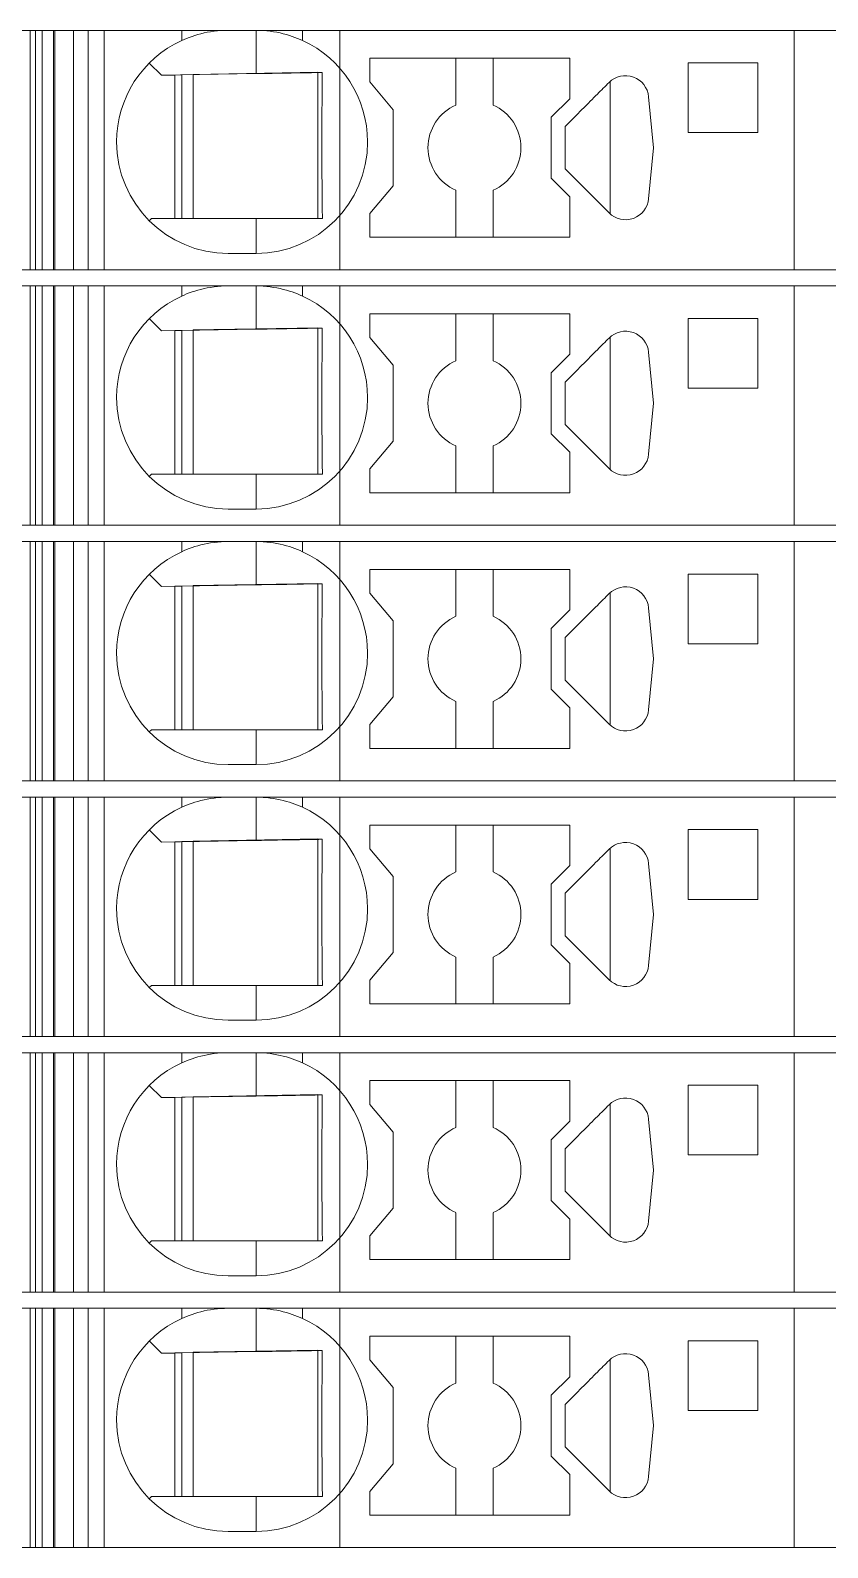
# Model space of a CAD drawing. Header units: millimetres. Extents: x 0 to 1680, y 0 to 1188.
# Drawn here: x 859.89 to 877.05, y 302.65 to 335.3 of the extents above; entities that cross this region are included whole.
import ezdxf
from ezdxf.enums import TextEntityAlignment as Align

# ---------------------------------------------------------------- set-up
doc = ezdxf.new("R2010")
doc.units = ezdxf.units.MM
for name, color, linetype, lineweight in [('EPLAN309', 5, 'Continuous', 5), ('EPLAN493', 5, 'Continuous', 5), ('MAIN-1', 7, 'Continuous', 5), ('MAIN-2', 7, 'Continuous', 5)]:
    doc.layers.add(name, color=color, linetype=linetype, lineweight=lineweight)
doc.styles.add('Tahoma', font='')
doc.styles.get('Tahoma').set_extended_font_data('Tahoma')

# ---------------------------------------------------------------- blocks, each defined once
blk = doc.blocks.new('EPLSYM_LibrarySPECIAL_Symbol12_Variant0_Placement8_6')
at = {"layer": 'EPLAN309', "lineweight": 13, "ltscale": 16}
blk.add_lwpolyline([(0, -5.15), (68.15, -5.15), (68.15, 0), (0, 0)], close=True, dxfattribs=at)
at = {"layer": 'EPLAN493', "color": 5, "style": 'Tahoma'}
blk.add_attdef('17_20450', text='', height=2.3478, dxfattribs=at).set_placement((0, -21.83478), align=Align.MIDDLE_RIGHT)
blk = doc.blocks.new('EPLSYM_LibrarySPECIAL_Symbol12_Variant0_Placement8_7')
at = {"layer": 'EPLAN309', "lineweight": 13, "ltscale": 16}
blk.add_lwpolyline([(0, -5.15), (68.15, -5.15), (68.15, 0), (0, 0)], close=True, dxfattribs=at)
at = {"layer": 'EPLAN493', "color": 5, "style": 'Tahoma'}
blk.add_attdef('17_20450', text='', height=2.3478, dxfattribs=at).set_placement((0, -21.83478), align=Align.MIDDLE_RIGHT)
blk = doc.blocks.new('EPLSYM_LibrarySPECIAL_Symbol12_Variant0_Placement8_8')
at = {"layer": 'EPLAN309', "lineweight": 13, "ltscale": 16}
blk.add_lwpolyline([(0, -5.15), (68.15, -5.15), (68.15, 0), (0, 0)], close=True, dxfattribs=at)
at = {"layer": 'EPLAN493', "color": 5, "style": 'Tahoma'}
blk.add_attdef('17_20450', text='', height=2.3478, dxfattribs=at).set_placement((0, -21.83478), align=Align.MIDDLE_RIGHT)
blk = doc.blocks.new('EPLSYM_LibrarySPECIAL_Symbol12_Variant0_Placement8_9')
at = {"layer": 'EPLAN309', "lineweight": 13, "ltscale": 16}
blk.add_lwpolyline([(0, -5.15), (68.15, -5.15), (68.15, 0), (0, 0)], close=True, dxfattribs=at)
at = {"layer": 'EPLAN493', "color": 5, "style": 'Tahoma'}
blk.add_attdef('17_20450', text='', height=2.3478, dxfattribs=at).set_placement((0, -21.83478), align=Align.MIDDLE_RIGHT)
blk = doc.blocks.new('EPLSYM_LibrarySPECIAL_Symbol12_Variant0_Placement8_10')
at = {"layer": 'EPLAN309', "lineweight": 13, "ltscale": 16}
blk.add_lwpolyline([(0, -5.15), (68.15, -5.15), (68.15, 0), (0, 0)], close=True, dxfattribs=at)
at = {"layer": 'EPLAN493', "color": 5, "style": 'Tahoma'}
blk.add_attdef('17_20450', text='', height=2.3478, dxfattribs=at).set_placement((0, -21.83478), align=Align.MIDDLE_RIGHT)
blk = doc.blocks.new('EPLSYM_LibrarySPECIAL_Symbol12_Variant0_Placement8_11')
at = {"layer": 'EPLAN309', "lineweight": 13, "ltscale": 16}
blk.add_lwpolyline([(0, -5.15), (68.15, -5.15), (68.15, 0), (0, 0)], close=True, dxfattribs=at)
at = {"layer": 'EPLAN493', "color": 5, "style": 'Tahoma'}
blk.add_attdef('17_20450', text='', height=2.3478, dxfattribs=at).set_placement((0, -21.83478), align=Align.MIDDLE_RIGHT)

msp = doc.modelspace()

# ---------------------------------------------------------------- linework, layer by layer
at = {"layer": 'MAIN-1'}
for p, q in [((860.001, 335.3), (859.893, 335.3)), ((859.893, 330.15), (859.893, 335.3)), ((860.001, 335.3), (863.15, 335.3)), ((860.001, 330.15), (860.001, 335.3)), ((863.15, 335.3), (864.15, 335.3)), ((863.15, 335.3), (863.15, 335.082)), ((863.15, 335.082), (863.202, 335.105)), ((863.202, 335.105), (863.256, 335.127)), ((863.256, 335.127), (863.313, 335.149)), ((863.313, 335.149), (863.372, 335.17)), ((863.372, 335.17), (863.433, 335.19)), ((863.433, 335.19), (863.497, 335.209)), ((863.497, 335.209), (863.563, 335.227)), ((863.563, 335.227), (863.631, 335.243)), ((863.631, 335.243), (863.701, 335.258)), ((863.701, 335.258), (863.772, 335.27)), ((863.772, 335.27), (863.846, 335.281)), ((863.846, 335.281), (863.921, 335.289)), ((863.921, 335.289), (863.997, 335.295)), ((863.997, 335.295), (864.073, 335.299)), ((864.073, 335.299), (864.15, 335.3)), ((864.75, 335.3), (864.15, 335.3)), ((864.827, 335.299), (864.75, 335.3)), ((865.75, 335.3), (864.75, 335.3)), ((864.75, 334.368), (864.75, 335.3)), ((864.903, 335.295), (864.827, 335.299)), ((864.979, 335.289), (864.903, 335.295)), ((865.054, 335.281), (864.979, 335.289)), ((865.128, 335.27), (865.054, 335.281)), ((865.199, 335.258), (865.128, 335.27)), ((865.269, 335.243), (865.199, 335.258)), ((865.337, 335.227), (865.269, 335.243)), ((865.403, 335.209), (865.337, 335.227)), ((865.467, 335.19), (865.403, 335.209)), ((865.528, 335.17), (865.467, 335.19)), ((865.587, 335.149), (865.528, 335.17)), ((865.644, 335.127), (865.587, 335.149)), ((865.698, 335.105), (865.644, 335.127)), ((865.75, 335.082), (865.698, 335.105)), ((865.75, 335.3), (876.332, 335.3)), ((865.75, 335.3), (865.75, 335.082)), ((877.05, 335.3), (876.332, 335.3)), ((876.332, 330.15), (876.332, 335.3)), ((867.2, 334.7), (867.2, 334.189)), ((871.5, 334.7), (867.2, 334.7)), ((869.05, 334.7), (869.05, 333.692)), ((869.85, 333.692), (869.85, 334.7)), ((871.5, 333.829), (871.5, 334.7)), ((862.453, 334.597), (862.717, 334.333)), ((862.717, 334.333), (864.75, 334.368)), ((863, 331.25), (863, 334.338)), ((863.15, 334.34), (863.15, 331.25)), ((863.4, 331.25), (863.4, 334.345)), ((864.87, 334.37), (864.75, 334.368)), ((864.987, 334.372), (864.87, 334.37)), ((865.1, 334.374), (864.987, 334.372)), ((865.209, 334.376), (865.1, 334.374)), ((865.313, 334.378), (865.209, 334.376)), ((865.412, 334.379), (865.313, 334.378)), ((865.507, 334.381), (865.412, 334.379)), ((865.599, 334.383), (865.507, 334.381)), ((865.688, 334.384), (865.599, 334.383)), ((865.774, 334.386), (865.688, 334.384)), ((865.858, 334.387), (865.774, 334.386)), ((865.94, 334.388), (865.858, 334.387)), ((866.02, 334.39), (865.94, 334.388)), ((866.099, 334.391), (866.02, 334.39)), ((866.079, 331.25), (866.079, 334.391)), ((866.176, 334.392), (866.099, 334.391)), ((866.176, 334.322), (866.176, 334.392)), ((874.05, 334.6), (874.05, 333.1)), ((875.55, 334.6), (874.05, 334.6)), ((875.55, 333.1), (875.55, 334.6)), ((866.172, 333.949), (866.173, 334.027)), ((866.173, 334.103), (866.174, 334.177)), ((866.173, 334.027), (866.173, 334.103)), ((866.174, 334.177), (866.175, 334.25)), ((866.175, 334.25), (866.176, 334.322)), ((867.7, 333.593), (867.2, 334.189)), ((872.19, 334.022), (872.158, 333.991)), ((872.221, 334.053), (872.19, 334.022)), ((872.252, 334.085), (872.221, 334.053)), ((872.284, 334.116), (872.252, 334.085)), ((872.315, 334.147), (872.284, 334.116)), ((872.346, 334.179), (872.315, 334.147)), ((872.367, 334.198), (872.367, 331.352)), ((866.169, 333.617), (866.17, 333.704)), ((866.17, 333.788), (866.171, 333.87)), ((866.17, 333.704), (866.17, 333.788)), ((866.171, 333.87), (866.172, 333.949)), ((871.1, 333.429), (871.5, 333.829)), ((871.902, 333.734), (871.823, 333.656)), ((871.943, 333.775), (871.902, 333.734)), ((871.983, 333.815), (871.943, 333.775)), ((872.021, 333.853), (871.983, 333.815)), ((872.058, 333.89), (872.021, 333.853)), ((872.094, 333.926), (872.058, 333.89)), ((872.127, 333.959), (872.094, 333.926)), ((872.158, 333.991), (872.127, 333.959)), ((873.302, 332.775), (873.198, 333.872)), ((866.168, 333.432), (866.169, 333.526)), ((866.168, 333.334), (866.168, 333.432)), ((866.169, 333.526), (866.169, 333.617)), ((867.7, 331.957), (867.7, 333.593)), ((871.1, 333.429), (871.1, 332.121)), ((871.572, 333.404), (871.486, 333.318)), ((871.658, 333.49), (871.572, 333.404)), ((871.742, 333.574), (871.658, 333.49)), ((871.823, 333.656), (871.742, 333.574)), ((866.167, 333.231), (866.168, 333.334)), ((866.167, 333.124), (866.167, 333.231)), ((866.167, 333.013), (866.167, 333.124)), ((871.486, 333.318), (871.4, 333.232)), ((871.4, 333.102), (871.4, 333.232)), ((871.4, 332.971), (871.4, 333.102)), ((874.05, 333.1), (875.55, 333.1)), ((866.167, 332.9), (866.167, 333.013)), ((866.167, 332.779), (866.167, 332.9)), ((866.167, 332.661), (866.167, 332.779)), ((871.4, 332.84), (871.4, 332.971)), ((871.4, 332.71), (871.4, 332.84)), ((871.4, 332.579), (871.4, 332.71)), ((873.198, 331.678), (873.302, 332.775)), ((866.167, 332.547), (866.167, 332.661)), ((866.168, 332.438), (866.167, 332.547)), ((866.168, 332.334), (866.168, 332.438)), ((871.4, 332.448), (871.4, 332.579)), ((871.4, 332.318), (871.4, 332.448)), ((866.169, 332.234), (866.168, 332.334)), ((866.169, 332.139), (866.169, 332.234)), ((866.17, 332.048), (866.169, 332.139)), ((871.5, 331.721), (871.1, 332.121)), ((871.4, 332.318), (872.346, 331.371)), ((866.171, 331.959), (866.17, 332.048)), ((866.172, 331.873), (866.171, 331.959)), ((866.172, 331.79), (866.172, 331.873)), ((866.173, 331.708), (866.172, 331.79)), ((867.2, 331.361), (867.7, 331.957)), ((869.05, 330.85), (869.05, 331.858)), ((869.85, 330.85), (869.85, 331.858)), ((866.174, 331.629), (866.173, 331.708)), ((866.175, 331.55), (866.174, 331.629)), ((866.176, 331.474), (866.175, 331.55)), ((866.176, 331.398), (866.176, 331.474)), ((866.177, 331.324), (866.176, 331.398)), ((871.5, 330.85), (871.5, 331.721)), ((862.5, 331.25), (862.453, 331.203)), ((862.5, 331.25), (864.75, 331.25)), ((864.75, 331.25), (864.842, 331.25)), ((864.75, 331.25), (864.75, 330.5)), ((864.842, 331.25), (864.933, 331.25)), ((864.933, 331.25), (865.023, 331.25)), ((865.023, 331.25), (865.11, 331.25)), ((865.11, 331.25), (865.195, 331.25)), ((865.195, 331.25), (865.278, 331.25)), ((865.278, 331.25), (865.358, 331.25)), ((865.358, 331.25), (865.436, 331.25)), ((865.436, 331.25), (865.511, 331.25)), ((865.511, 331.25), (865.585, 331.25)), ((865.585, 331.25), (865.657, 331.25)), ((865.657, 331.25), (865.726, 331.25)), ((865.726, 331.25), (865.795, 331.25)), ((865.795, 331.25), (865.861, 331.25)), ((865.861, 331.25), (865.927, 331.25)), ((865.927, 331.25), (865.991, 331.25)), ((865.991, 331.25), (866.055, 331.25)), ((866.055, 331.25), (866.117, 331.25)), ((866.117, 331.25), (866.178, 331.25)), ((866.178, 331.25), (866.177, 331.324)), ((867.2, 331.361), (867.2, 330.85)), ((871.5, 330.85), (867.2, 330.85)), ((864.75, 330.5), (864.15, 330.5)), ((860.001, 330.15), (859.893, 330.15)), ((860.001, 330.15), (876.332, 330.15)), ((877.05, 330.15), (876.332, 330.15)), ((860.001, 329.8), (859.893, 329.8)), ((859.893, 324.65), (859.893, 329.8)), ((860.001, 329.8), (863.15, 329.8)), ((860.001, 324.65), (860.001, 329.8)), ((863.15, 329.8), (864.15, 329.8)), ((863.15, 329.8), (863.15, 329.582)), ((863.701, 329.758), (863.772, 329.77)), ((863.772, 329.77), (863.846, 329.781)), ((863.846, 329.781), (863.921, 329.789)), ((863.921, 329.789), (863.997, 329.795)), ((863.997, 329.795), (864.073, 329.799)), ((864.073, 329.799), (864.15, 329.8)), ((864.75, 329.8), (864.15, 329.8)), ((864.827, 329.799), (864.75, 329.8)), ((865.75, 329.8), (864.75, 329.8)), ((864.75, 328.868), (864.75, 329.8)), ((864.903, 329.795), (864.827, 329.799)), ((864.979, 329.789), (864.903, 329.795)), ((865.054, 329.781), (864.979, 329.789)), ((865.128, 329.77), (865.054, 329.781)), ((865.199, 329.758), (865.128, 329.77)), ((865.75, 329.8), (876.332, 329.8)), ((865.75, 329.8), (865.75, 329.582)), ((877.05, 329.8), (876.332, 329.8)), ((876.332, 324.65), (876.332, 329.8)), ((863.15, 329.582), (863.202, 329.605)), ((863.202, 329.605), (863.256, 329.627)), ((863.256, 329.627), (863.313, 329.649)), ((863.313, 329.649), (863.372, 329.67)), ((863.372, 329.67), (863.433, 329.69)), ((863.433, 329.69), (863.497, 329.709)), ((863.497, 329.709), (863.563, 329.727)), ((863.563, 329.727), (863.631, 329.743)), ((863.631, 329.743), (863.701, 329.758)), ((865.269, 329.743), (865.199, 329.758)), ((865.337, 329.727), (865.269, 329.743)), ((865.403, 329.709), (865.337, 329.727)), ((865.467, 329.69), (865.403, 329.709)), ((865.528, 329.67), (865.467, 329.69)), ((865.587, 329.649), (865.528, 329.67)), ((865.644, 329.627), (865.587, 329.649)), ((865.698, 329.605), (865.644, 329.627)), ((865.75, 329.582), (865.698, 329.605)), ((867.2, 329.2), (867.2, 328.689)), ((871.5, 329.2), (867.2, 329.2)), ((869.05, 329.2), (869.05, 328.192)), ((869.85, 328.192), (869.85, 329.2)), ((871.5, 328.329), (871.5, 329.2)), ((862.453, 329.097), (862.717, 328.833)), ((862.717, 328.833), (864.75, 328.868)), ((863, 325.75), (863, 328.838)), ((863.15, 328.84), (863.15, 325.75)), ((863.4, 325.75), (863.4, 328.845)), ((864.87, 328.87), (864.75, 328.868)), ((864.987, 328.872), (864.87, 328.87)), ((865.1, 328.874), (864.987, 328.872)), ((865.209, 328.876), (865.1, 328.874)), ((865.313, 328.878), (865.209, 328.876)), ((865.412, 328.879), (865.313, 328.878)), ((865.507, 328.881), (865.412, 328.879)), ((865.599, 328.883), (865.507, 328.881)), ((865.688, 328.884), (865.599, 328.883)), ((865.774, 328.886), (865.688, 328.884)), ((865.858, 328.887), (865.774, 328.886)), ((865.94, 328.888), (865.858, 328.887)), ((866.02, 328.89), (865.94, 328.888)), ((866.099, 328.891), (866.02, 328.89)), ((866.079, 325.75), (866.079, 328.891)), ((866.176, 328.892), (866.099, 328.891)), ((866.175, 328.75), (866.176, 328.822)), ((866.176, 328.822), (866.176, 328.892)), ((874.05, 329.1), (874.05, 327.6)), ((875.55, 329.1), (874.05, 329.1)), ((875.55, 327.6), (875.55, 329.1)), ((866.172, 328.449), (866.173, 328.527)), ((866.173, 328.603), (866.174, 328.677)), ((866.173, 328.527), (866.173, 328.603)), ((866.174, 328.677), (866.175, 328.75)), ((867.7, 328.093), (867.2, 328.689)), ((872.127, 328.459), (872.094, 328.426)), ((872.158, 328.491), (872.127, 328.459)), ((872.19, 328.522), (872.158, 328.491)), ((872.221, 328.553), (872.19, 328.522)), ((872.252, 328.585), (872.221, 328.553)), ((872.284, 328.616), (872.252, 328.585)), ((872.315, 328.647), (872.284, 328.616)), ((872.346, 328.679), (872.315, 328.647)), ((872.367, 328.698), (872.367, 325.852)), ((866.169, 328.117), (866.17, 328.204)), ((866.17, 328.288), (866.171, 328.37)), ((866.17, 328.204), (866.17, 328.288)), ((866.171, 328.37), (866.172, 328.449)), ((871.1, 327.929), (871.5, 328.329)), ((871.823, 328.156), (871.742, 328.074)), ((871.902, 328.234), (871.823, 328.156)), ((871.943, 328.275), (871.902, 328.234)), ((871.983, 328.315), (871.943, 328.275)), ((872.021, 328.353), (871.983, 328.315)), ((872.058, 328.39), (872.021, 328.353)), ((872.094, 328.426), (872.058, 328.39)), ((873.302, 327.275), (873.198, 328.372)), ((866.167, 327.731), (866.168, 327.834)), ((866.168, 327.932), (866.169, 328.026)), ((866.168, 327.834), (866.168, 327.932)), ((866.169, 328.026), (866.169, 328.117)), ((867.7, 326.457), (867.7, 328.093)), ((871.1, 327.929), (871.1, 326.621)), ((871.486, 327.818), (871.4, 327.732)), ((871.572, 327.904), (871.486, 327.818)), ((871.658, 327.99), (871.572, 327.904)), ((871.742, 328.074), (871.658, 327.99)), ((866.167, 327.624), (866.167, 327.731)), ((866.167, 327.513), (866.167, 327.624)), ((866.167, 327.4), (866.167, 327.513)), ((871.4, 327.602), (871.4, 327.732)), ((871.4, 327.471), (871.4, 327.602)), ((874.05, 327.6), (875.55, 327.6)), ((866.167, 327.279), (866.167, 327.4)), ((866.167, 327.161), (866.167, 327.279)), ((866.167, 327.047), (866.167, 327.161)), ((871.4, 327.34), (871.4, 327.471)), ((871.4, 327.21), (871.4, 327.34)), ((871.4, 327.079), (871.4, 327.21)), ((873.198, 326.178), (873.302, 327.275)), ((866.168, 326.938), (866.167, 327.047)), ((866.168, 326.834), (866.168, 326.938)), ((866.169, 326.734), (866.168, 326.834)), ((871.4, 326.948), (871.4, 327.079)), ((871.4, 326.818), (871.4, 326.948)), ((866.169, 326.639), (866.169, 326.734)), ((866.17, 326.548), (866.169, 326.639)), ((866.171, 326.459), (866.17, 326.548)), ((871.5, 326.221), (871.1, 326.621)), ((871.4, 326.818), (872.346, 325.871)), ((866.172, 326.373), (866.171, 326.459)), ((866.172, 326.29), (866.172, 326.373)), ((866.173, 326.208), (866.172, 326.29)), ((866.174, 326.129), (866.173, 326.208)), ((867.2, 325.861), (867.7, 326.457)), ((869.05, 325.35), (869.05, 326.358)), ((869.85, 325.35), (869.85, 326.358)), ((871.5, 325.35), (871.5, 326.221)), ((866.175, 326.05), (866.174, 326.129)), ((866.176, 325.974), (866.175, 326.05)), ((866.176, 325.898), (866.176, 325.974)), ((866.177, 325.824), (866.176, 325.898)), ((867.2, 325.861), (867.2, 325.35)), ((862.5, 325.75), (862.453, 325.703)), ((862.5, 325.75), (864.75, 325.75)), ((864.75, 325.75), (864.842, 325.75)), ((864.75, 325.75), (864.75, 325)), ((864.842, 325.75), (864.933, 325.75)), ((864.933, 325.75), (865.023, 325.75)), ((865.023, 325.75), (865.11, 325.75)), ((865.11, 325.75), (865.195, 325.75)), ((865.195, 325.75), (865.278, 325.75)), ((865.278, 325.75), (865.358, 325.75)), ((865.358, 325.75), (865.436, 325.75)), ((865.436, 325.75), (865.511, 325.75)), ((865.511, 325.75), (865.585, 325.75)), ((865.585, 325.75), (865.657, 325.75)), ((865.657, 325.75), (865.726, 325.75)), ((865.726, 325.75), (865.795, 325.75)), ((865.795, 325.75), (865.861, 325.75)), ((865.861, 325.75), (865.927, 325.75)), ((865.927, 325.75), (865.991, 325.75)), ((865.991, 325.75), (866.055, 325.75)), ((866.055, 325.75), (866.117, 325.75)), ((866.117, 325.75), (866.178, 325.75)), ((866.178, 325.75), (866.177, 325.824)), ((871.5, 325.35), (867.2, 325.35)), ((864.75, 325), (864.15, 325)), ((860.001, 324.65), (859.893, 324.65)), ((860.001, 324.65), (876.332, 324.65)), ((877.05, 324.65), (876.332, 324.65)), ((860.001, 324.3), (859.893, 324.3)), ((859.893, 319.15), (859.893, 324.3)), ((860.001, 324.3), (863.15, 324.3)), ((860.001, 319.15), (860.001, 324.3)), ((863.15, 324.3), (864.15, 324.3)), ((863.15, 324.3), (863.15, 324.082)), ((863.497, 324.209), (863.563, 324.227)), ((863.563, 324.227), (863.631, 324.243)), ((863.631, 324.243), (863.701, 324.258)), ((863.701, 324.258), (863.772, 324.27)), ((863.772, 324.27), (863.846, 324.281)), ((863.846, 324.281), (863.921, 324.289)), ((863.921, 324.289), (863.997, 324.295)), ((863.997, 324.295), (864.073, 324.299)), ((864.073, 324.299), (864.15, 324.3)), ((864.75, 324.3), (864.15, 324.3)), ((864.827, 324.299), (864.75, 324.3)), ((865.75, 324.3), (864.75, 324.3)), ((864.75, 323.368), (864.75, 324.3)), ((864.903, 324.295), (864.827, 324.299)), ((864.979, 324.289), (864.903, 324.295)), ((865.054, 324.281), (864.979, 324.289)), ((865.128, 324.27), (865.054, 324.281)), ((865.199, 324.258), (865.128, 324.27)), ((865.269, 324.243), (865.199, 324.258)), ((865.337, 324.227), (865.269, 324.243)), ((865.403, 324.209), (865.337, 324.227)), ((865.75, 324.3), (876.332, 324.3)), ((865.75, 324.3), (865.75, 324.082)), ((877.05, 324.3), (876.332, 324.3)), ((876.332, 319.15), (876.332, 324.3)), ((863.15, 324.082), (863.202, 324.105)), ((863.202, 324.105), (863.256, 324.127)), ((863.256, 324.127), (863.313, 324.149)), ((863.313, 324.149), (863.372, 324.17)), ((863.372, 324.17), (863.433, 324.19)), ((863.433, 324.19), (863.497, 324.209)), ((865.467, 324.19), (865.403, 324.209)), ((865.528, 324.17), (865.467, 324.19)), ((865.587, 324.149), (865.528, 324.17)), ((865.644, 324.127), (865.587, 324.149)), ((865.698, 324.105), (865.644, 324.127)), ((865.75, 324.082), (865.698, 324.105)), ((862.453, 323.597), (862.717, 323.333)), ((867.2, 323.7), (867.2, 323.189)), ((871.5, 323.7), (867.2, 323.7)), ((869.05, 323.7), (869.05, 322.692)), ((869.85, 322.692), (869.85, 323.7)), ((871.5, 322.829), (871.5, 323.7)), ((874.05, 323.6), (874.05, 322.1)), ((875.55, 323.6), (874.05, 323.6)), ((875.55, 322.1), (875.55, 323.6)), ((862.717, 323.333), (864.75, 323.368)), ((863, 320.25), (863, 323.338)), ((863.15, 323.34), (863.15, 320.25)), ((863.4, 320.25), (863.4, 323.345)), ((864.87, 323.37), (864.75, 323.368)), ((864.987, 323.372), (864.87, 323.37)), ((865.1, 323.374), (864.987, 323.372)), ((865.209, 323.376), (865.1, 323.374)), ((865.313, 323.378), (865.209, 323.376)), ((865.412, 323.379), (865.313, 323.378)), ((865.507, 323.381), (865.412, 323.379)), ((865.599, 323.383), (865.507, 323.381)), ((865.688, 323.384), (865.599, 323.383)), ((865.774, 323.386), (865.688, 323.384)), ((865.858, 323.387), (865.774, 323.386)), ((865.94, 323.388), (865.858, 323.387)), ((866.02, 323.39), (865.94, 323.388)), ((866.099, 323.391), (866.02, 323.39)), ((866.079, 320.25), (866.079, 323.391)), ((866.176, 323.392), (866.099, 323.391)), ((866.174, 323.177), (866.175, 323.25)), ((866.175, 323.25), (866.176, 323.322)), ((866.176, 323.322), (866.176, 323.392)), ((866.171, 322.87), (866.172, 322.949)), ((866.172, 322.949), (866.173, 323.027)), ((866.173, 323.103), (866.174, 323.177)), ((866.173, 323.027), (866.173, 323.103)), ((867.7, 322.593), (867.2, 323.189)), ((872.094, 322.926), (872.058, 322.89)), ((872.127, 322.959), (872.094, 322.926)), ((872.158, 322.991), (872.127, 322.959)), ((872.19, 323.022), (872.158, 322.991)), ((872.221, 323.053), (872.19, 323.022)), ((872.252, 323.085), (872.221, 323.053)), ((872.284, 323.116), (872.252, 323.085)), ((872.315, 323.147), (872.284, 323.116)), ((872.346, 323.179), (872.315, 323.147)), ((872.367, 323.198), (872.367, 320.352)), ((866.169, 322.617), (866.17, 322.704)), ((866.169, 322.526), (866.169, 322.617)), ((866.17, 322.788), (866.171, 322.87)), ((866.17, 322.704), (866.17, 322.788)), ((867.7, 320.957), (867.7, 322.593)), ((871.1, 322.429), (871.5, 322.829)), ((871.823, 322.656), (871.742, 322.574)), ((871.902, 322.734), (871.823, 322.656)), ((871.943, 322.775), (871.902, 322.734)), ((871.983, 322.815), (871.943, 322.775)), ((872.021, 322.853), (871.983, 322.815)), ((872.058, 322.89), (872.021, 322.853)), ((873.302, 321.775), (873.198, 322.872)), ((866.167, 322.231), (866.168, 322.334)), ((866.168, 322.432), (866.169, 322.526)), ((866.168, 322.334), (866.168, 322.432)), ((871.1, 322.429), (871.1, 321.121)), ((871.486, 322.318), (871.4, 322.232)), ((871.572, 322.404), (871.486, 322.318)), ((871.658, 322.49), (871.572, 322.404)), ((871.742, 322.574), (871.658, 322.49)), ((866.167, 322.124), (866.167, 322.231)), ((866.167, 322.013), (866.167, 322.124)), ((866.167, 321.9), (866.167, 322.013)), ((871.4, 322.102), (871.4, 322.232)), ((871.4, 321.971), (871.4, 322.102)), ((871.4, 321.84), (871.4, 321.971)), ((874.05, 322.1), (875.55, 322.1)), ((866.167, 321.779), (866.167, 321.9)), ((866.167, 321.661), (866.167, 321.779)), ((866.167, 321.547), (866.167, 321.661)), ((871.4, 321.71), (871.4, 321.84)), ((871.4, 321.579), (871.4, 321.71)), ((873.198, 320.678), (873.302, 321.775)), ((866.168, 321.438), (866.167, 321.547)), ((866.168, 321.334), (866.168, 321.438)), ((866.169, 321.234), (866.168, 321.334)), ((871.4, 321.448), (871.4, 321.579)), ((871.4, 321.318), (871.4, 321.448)), ((871.4, 321.318), (872.346, 320.371)), ((866.169, 321.139), (866.169, 321.234)), ((866.17, 321.048), (866.169, 321.139)), ((866.171, 320.959), (866.17, 321.048)), ((866.172, 320.873), (866.171, 320.959)), ((867.2, 320.361), (867.7, 320.957)), ((871.5, 320.721), (871.1, 321.121)), ((866.172, 320.79), (866.172, 320.873)), ((866.173, 320.708), (866.172, 320.79)), ((866.174, 320.629), (866.173, 320.708)), ((866.175, 320.55), (866.174, 320.629)), ((869.05, 319.85), (869.05, 320.858)), ((869.85, 319.85), (869.85, 320.858)), ((871.5, 319.85), (871.5, 320.721)), ((866.176, 320.474), (866.175, 320.55)), ((866.176, 320.398), (866.176, 320.474)), ((866.177, 320.324), (866.176, 320.398)), ((866.178, 320.25), (866.177, 320.324)), ((867.2, 320.361), (867.2, 319.85)), ((862.5, 320.25), (862.453, 320.203)), ((862.5, 320.25), (864.75, 320.25)), ((864.75, 320.25), (864.842, 320.25)), ((864.75, 320.25), (864.75, 319.5)), ((864.842, 320.25), (864.933, 320.25)), ((864.933, 320.25), (865.023, 320.25)), ((865.023, 320.25), (865.11, 320.25)), ((865.11, 320.25), (865.195, 320.25)), ((865.195, 320.25), (865.278, 320.25)), ((865.278, 320.25), (865.358, 320.25)), ((865.358, 320.25), (865.436, 320.25)), ((865.436, 320.25), (865.511, 320.25)), ((865.511, 320.25), (865.585, 320.25)), ((865.585, 320.25), (865.657, 320.25)), ((865.657, 320.25), (865.726, 320.25)), ((865.726, 320.25), (865.795, 320.25)), ((865.795, 320.25), (865.861, 320.25)), ((865.861, 320.25), (865.927, 320.25)), ((865.927, 320.25), (865.991, 320.25)), ((865.991, 320.25), (866.055, 320.25)), ((866.055, 320.25), (866.117, 320.25)), ((866.117, 320.25), (866.178, 320.25)), ((871.5, 319.85), (867.2, 319.85)), ((864.75, 319.5), (864.15, 319.5)), ((860.001, 319.15), (859.893, 319.15)), ((860.001, 319.15), (876.332, 319.15)), ((877.05, 319.15), (876.332, 319.15)), ((860.001, 318.8), (859.893, 318.8)), ((859.893, 313.65), (859.893, 318.8)), ((860.001, 318.8), (863.15, 318.8)), ((860.001, 313.65), (860.001, 318.8)), ((863.15, 318.8), (864.15, 318.8)), ((863.15, 318.8), (863.15, 318.582)), ((863.313, 318.649), (863.372, 318.67)), ((863.372, 318.67), (863.433, 318.69)), ((863.433, 318.69), (863.497, 318.709)), ((863.497, 318.709), (863.563, 318.727)), ((863.563, 318.727), (863.631, 318.743)), ((863.631, 318.743), (863.701, 318.758)), ((863.701, 318.758), (863.772, 318.77)), ((863.772, 318.77), (863.846, 318.781)), ((863.846, 318.781), (863.921, 318.789)), ((863.921, 318.789), (863.997, 318.795)), ((863.997, 318.795), (864.073, 318.799)), ((864.073, 318.799), (864.15, 318.8)), ((864.75, 318.8), (864.15, 318.8)), ((864.827, 318.799), (864.75, 318.8)), ((865.75, 318.8), (864.75, 318.8)), ((864.75, 317.868), (864.75, 318.8)), ((864.903, 318.795), (864.827, 318.799)), ((864.979, 318.789), (864.903, 318.795)), ((865.054, 318.781), (864.979, 318.789)), ((865.128, 318.77), (865.054, 318.781)), ((865.199, 318.758), (865.128, 318.77)), ((865.269, 318.743), (865.199, 318.758)), ((865.337, 318.727), (865.269, 318.743)), ((865.403, 318.709), (865.337, 318.727)), ((865.467, 318.69), (865.403, 318.709)), ((865.528, 318.67), (865.467, 318.69)), ((865.587, 318.649), (865.528, 318.67)), ((865.75, 318.8), (876.332, 318.8)), ((865.75, 318.8), (865.75, 318.582)), ((877.05, 318.8), (876.332, 318.8)), ((876.332, 313.65), (876.332, 318.8)), ((863.15, 318.582), (863.202, 318.605)), ((863.202, 318.605), (863.256, 318.627)), ((863.256, 318.627), (863.313, 318.649)), ((865.644, 318.627), (865.587, 318.649)), ((865.698, 318.605), (865.644, 318.627)), ((865.75, 318.582), (865.698, 318.605)), ((862.453, 318.097), (862.717, 317.833)), ((867.2, 318.2), (867.2, 317.689)), ((871.5, 318.2), (867.2, 318.2)), ((869.05, 318.2), (869.05, 317.192)), ((869.85, 317.192), (869.85, 318.2)), ((871.5, 317.329), (871.5, 318.2)), ((874.05, 318.1), (874.05, 316.6)), ((875.55, 318.1), (874.05, 318.1)), ((875.55, 316.6), (875.55, 318.1)), ((862.717, 317.833), (864.75, 317.868)), ((863, 314.75), (863, 317.838)), ((863.15, 317.84), (863.15, 314.75)), ((863.4, 314.75), (863.4, 317.845)), ((864.87, 317.87), (864.75, 317.868)), ((864.987, 317.872), (864.87, 317.87)), ((865.1, 317.874), (864.987, 317.872)), ((865.209, 317.876), (865.1, 317.874)), ((865.313, 317.878), (865.209, 317.876)), ((865.412, 317.879), (865.313, 317.878)), ((865.507, 317.881), (865.412, 317.879)), ((865.599, 317.883), (865.507, 317.881)), ((865.688, 317.884), (865.599, 317.883)), ((865.774, 317.886), (865.688, 317.884)), ((865.858, 317.887), (865.774, 317.886)), ((865.94, 317.888), (865.858, 317.887)), ((866.02, 317.89), (865.94, 317.888)), ((866.099, 317.891), (866.02, 317.89)), ((866.079, 314.75), (866.079, 317.891)), ((866.176, 317.892), (866.099, 317.891)), ((866.174, 317.677), (866.175, 317.75)), ((866.175, 317.75), (866.176, 317.822)), ((866.176, 317.822), (866.176, 317.892)), ((867.7, 317.093), (867.2, 317.689)), ((872.367, 317.698), (872.367, 314.852)), ((866.17, 317.288), (866.171, 317.37)), ((866.171, 317.37), (866.172, 317.449)), ((866.172, 317.449), (866.173, 317.527)), ((866.173, 317.603), (866.174, 317.677)), ((866.173, 317.527), (866.173, 317.603)), ((872.058, 317.39), (872.021, 317.353)), ((872.094, 317.426), (872.058, 317.39)), ((872.127, 317.459), (872.094, 317.426)), ((872.158, 317.491), (872.127, 317.459)), ((872.19, 317.522), (872.158, 317.491)), ((872.221, 317.553), (872.19, 317.522)), ((872.252, 317.585), (872.221, 317.553)), ((872.284, 317.616), (872.252, 317.585)), ((872.315, 317.647), (872.284, 317.616)), ((872.346, 317.679), (872.315, 317.647)), ((873.302, 316.275), (873.198, 317.372)), ((866.169, 317.117), (866.17, 317.204)), ((866.169, 317.026), (866.169, 317.117)), ((866.17, 317.204), (866.17, 317.288)), ((867.7, 315.457), (867.7, 317.093)), ((871.1, 316.929), (871.5, 317.329)), ((871.742, 317.074), (871.658, 316.99)), ((871.823, 317.156), (871.742, 317.074)), ((871.902, 317.234), (871.823, 317.156)), ((871.943, 317.275), (871.902, 317.234)), ((871.983, 317.315), (871.943, 317.275)), ((872.021, 317.353), (871.983, 317.315)), ((866.167, 316.731), (866.168, 316.834)), ((866.167, 316.624), (866.167, 316.731)), ((866.168, 316.932), (866.169, 317.026)), ((866.168, 316.834), (866.168, 316.932)), ((871.1, 316.929), (871.1, 315.621)), ((871.486, 316.818), (871.4, 316.732)), ((871.4, 316.602), (871.4, 316.732)), ((871.572, 316.904), (871.486, 316.818)), ((871.658, 316.99), (871.572, 316.904)), ((866.167, 316.513), (866.167, 316.624)), ((866.167, 316.4), (866.167, 316.513)), ((866.167, 316.279), (866.167, 316.4)), ((871.4, 316.471), (871.4, 316.602)), ((871.4, 316.34), (871.4, 316.471)), ((874.05, 316.6), (875.55, 316.6)), ((866.167, 316.161), (866.167, 316.279)), ((866.167, 316.047), (866.167, 316.161)), ((871.4, 316.21), (871.4, 316.34)), ((871.4, 316.079), (871.4, 316.21)), ((871.4, 315.948), (871.4, 316.079)), ((873.198, 315.178), (873.302, 316.275)), ((866.168, 315.938), (866.167, 316.047)), ((866.168, 315.834), (866.168, 315.938)), ((866.169, 315.734), (866.168, 315.834)), ((866.169, 315.639), (866.169, 315.734)), ((871.4, 315.818), (871.4, 315.948)), ((871.4, 315.818), (872.346, 314.871)), ((866.17, 315.548), (866.169, 315.639)), ((866.171, 315.459), (866.17, 315.548)), ((866.172, 315.373), (866.171, 315.459)), ((867.2, 314.861), (867.7, 315.457)), ((871.5, 315.221), (871.1, 315.621)), ((866.172, 315.29), (866.172, 315.373)), ((866.173, 315.208), (866.172, 315.29)), ((866.174, 315.129), (866.173, 315.208)), ((866.175, 315.05), (866.174, 315.129)), ((869.05, 314.35), (869.05, 315.358)), ((869.85, 314.35), (869.85, 315.358)), ((871.5, 314.35), (871.5, 315.221)), ((862.5, 314.75), (862.453, 314.703)), ((862.5, 314.75), (864.75, 314.75)), ((864.75, 314.75), (864.842, 314.75)), ((864.75, 314.75), (864.75, 314)), ((864.842, 314.75), (864.933, 314.75)), ((864.933, 314.75), (865.023, 314.75)), ((865.023, 314.75), (865.11, 314.75)), ((865.11, 314.75), (865.195, 314.75)), ((865.195, 314.75), (865.278, 314.75)), ((865.278, 314.75), (865.358, 314.75)), ((865.358, 314.75), (865.436, 314.75)), ((865.436, 314.75), (865.511, 314.75)), ((865.511, 314.75), (865.585, 314.75)), ((865.585, 314.75), (865.657, 314.75)), ((865.657, 314.75), (865.726, 314.75)), ((865.726, 314.75), (865.795, 314.75)), ((865.795, 314.75), (865.861, 314.75)), ((865.861, 314.75), (865.927, 314.75)), ((865.927, 314.75), (865.991, 314.75)), ((865.991, 314.75), (866.055, 314.75)), ((866.055, 314.75), (866.117, 314.75)), ((866.117, 314.75), (866.178, 314.75)), ((866.176, 314.974), (866.175, 315.05)), ((866.176, 314.898), (866.176, 314.974)), ((866.177, 314.824), (866.176, 314.898)), ((866.178, 314.75), (866.177, 314.824)), ((867.2, 314.861), (867.2, 314.35)), ((871.5, 314.35), (867.2, 314.35)), ((864.75, 314), (864.15, 314)), ((860.001, 313.65), (859.893, 313.65)), ((860.001, 313.65), (876.332, 313.65)), ((877.05, 313.65), (876.332, 313.65)), ((860.001, 313.3), (859.893, 313.3)), ((859.893, 308.15), (859.893, 313.3)), ((860.001, 313.3), (863.15, 313.3)), ((860.001, 308.15), (860.001, 313.3)), ((863.15, 313.3), (864.15, 313.3)), ((863.15, 313.3), (863.15, 313.082)), ((863.202, 313.105), (863.256, 313.127)), ((863.256, 313.127), (863.313, 313.149)), ((863.313, 313.149), (863.372, 313.17)), ((863.372, 313.17), (863.433, 313.19)), ((863.433, 313.19), (863.497, 313.209)), ((863.497, 313.209), (863.563, 313.227)), ((863.563, 313.227), (863.631, 313.243)), ((863.631, 313.243), (863.701, 313.258)), ((863.701, 313.258), (863.772, 313.27)), ((863.772, 313.27), (863.846, 313.281)), ((863.846, 313.281), (863.921, 313.289)), ((863.921, 313.289), (863.997, 313.295)), ((863.997, 313.295), (864.073, 313.299)), ((864.073, 313.299), (864.15, 313.3)), ((864.75, 313.3), (864.15, 313.3)), ((864.827, 313.299), (864.75, 313.3)), ((865.75, 313.3), (864.75, 313.3)), ((864.75, 312.368), (864.75, 313.3)), ((864.903, 313.295), (864.827, 313.299)), ((864.979, 313.289), (864.903, 313.295)), ((865.054, 313.281), (864.979, 313.289)), ((865.128, 313.27), (865.054, 313.281)), ((865.199, 313.258), (865.128, 313.27)), ((865.269, 313.243), (865.199, 313.258)), ((865.337, 313.227), (865.269, 313.243)), ((865.403, 313.209), (865.337, 313.227)), ((865.467, 313.19), (865.403, 313.209)), ((865.528, 313.17), (865.467, 313.19)), ((865.587, 313.149), (865.528, 313.17)), ((865.644, 313.127), (865.587, 313.149)), ((865.698, 313.105), (865.644, 313.127)), ((865.75, 313.3), (876.332, 313.3)), ((865.75, 313.3), (865.75, 313.082)), ((877.05, 313.3), (876.332, 313.3)), ((876.332, 308.15), (876.332, 313.3)), ((863.15, 313.082), (863.202, 313.105)), ((865.75, 313.082), (865.698, 313.105)), ((862.453, 312.597), (862.717, 312.333)), ((867.2, 312.7), (867.2, 312.189)), ((871.5, 312.7), (867.2, 312.7)), ((869.05, 312.7), (869.05, 311.692)), ((869.85, 311.692), (869.85, 312.7)), ((871.5, 311.829), (871.5, 312.7)), ((874.05, 312.6), (874.05, 311.1)), ((875.55, 312.6), (874.05, 312.6)), ((875.55, 311.1), (875.55, 312.6)), ((862.717, 312.333), (864.75, 312.368)), ((863, 309.25), (863, 312.338)), ((863.15, 312.34), (863.15, 309.25)), ((863.4, 309.25), (863.4, 312.345)), ((864.87, 312.37), (864.75, 312.368)), ((864.987, 312.372), (864.87, 312.37)), ((865.1, 312.374), (864.987, 312.372)), ((865.209, 312.376), (865.1, 312.374)), ((865.313, 312.378), (865.209, 312.376)), ((865.412, 312.379), (865.313, 312.378)), ((865.507, 312.381), (865.412, 312.379)), ((865.599, 312.383), (865.507, 312.381)), ((865.688, 312.384), (865.599, 312.383)), ((865.774, 312.386), (865.688, 312.384)), ((865.858, 312.387), (865.774, 312.386)), ((865.94, 312.388), (865.858, 312.387)), ((866.02, 312.39), (865.94, 312.388)), ((866.099, 312.391), (866.02, 312.39)), ((866.079, 309.25), (866.079, 312.391)), ((866.176, 312.392), (866.099, 312.391)), ((866.173, 312.103), (866.174, 312.177)), ((866.174, 312.177), (866.175, 312.25)), ((866.175, 312.25), (866.176, 312.322)), ((866.176, 312.322), (866.176, 312.392)), ((867.7, 311.593), (867.2, 312.189)), ((872.315, 312.147), (872.284, 312.116)), ((872.346, 312.179), (872.315, 312.147)), ((872.367, 312.198), (872.367, 309.352)), ((866.17, 311.788), (866.171, 311.87)), ((866.171, 311.87), (866.172, 311.949)), ((866.172, 311.949), (866.173, 312.027)), ((866.173, 312.027), (866.173, 312.103)), ((871.1, 311.429), (871.5, 311.829)), ((871.983, 311.815), (871.943, 311.775)), ((872.021, 311.853), (871.983, 311.815)), ((872.058, 311.89), (872.021, 311.853)), ((872.094, 311.926), (872.058, 311.89)), ((872.127, 311.959), (872.094, 311.926)), ((872.158, 311.991), (872.127, 311.959)), ((872.19, 312.022), (872.158, 311.991)), ((872.221, 312.053), (872.19, 312.022)), ((872.252, 312.085), (872.221, 312.053)), ((872.284, 312.116), (872.252, 312.085)), ((873.302, 310.775), (873.198, 311.872)), ((866.168, 311.432), (866.169, 311.526)), ((866.169, 311.617), (866.17, 311.704)), ((866.169, 311.526), (866.169, 311.617)), ((866.17, 311.704), (866.17, 311.788)), ((867.7, 309.957), (867.7, 311.593)), ((871.658, 311.49), (871.572, 311.404)), ((871.742, 311.574), (871.658, 311.49)), ((871.823, 311.656), (871.742, 311.574)), ((871.902, 311.734), (871.823, 311.656)), ((871.943, 311.775), (871.902, 311.734)), ((866.167, 311.231), (866.168, 311.334)), ((866.167, 311.124), (866.167, 311.231)), ((866.168, 311.334), (866.168, 311.432)), ((871.1, 311.429), (871.1, 310.121)), ((871.486, 311.318), (871.4, 311.232)), ((871.4, 311.102), (871.4, 311.232)), ((871.572, 311.404), (871.486, 311.318)), ((866.167, 311.013), (866.167, 311.124)), ((866.167, 310.9), (866.167, 311.013)), ((866.167, 310.779), (866.167, 310.9)), ((871.4, 310.971), (871.4, 311.102)), ((871.4, 310.84), (871.4, 310.971)), ((871.4, 310.71), (871.4, 310.84)), ((874.05, 311.1), (875.55, 311.1)), ((866.167, 310.661), (866.167, 310.779)), ((866.167, 310.547), (866.167, 310.661)), ((866.168, 310.438), (866.167, 310.547)), ((871.4, 310.579), (871.4, 310.71)), ((871.4, 310.448), (871.4, 310.579)), ((873.198, 309.678), (873.302, 310.775)), ((866.168, 310.334), (866.168, 310.438)), ((866.169, 310.234), (866.168, 310.334)), ((866.169, 310.139), (866.169, 310.234)), ((871.4, 310.318), (871.4, 310.448)), ((871.4, 310.318), (872.346, 309.371)), ((866.17, 310.048), (866.169, 310.139)), ((866.171, 309.959), (866.17, 310.048)), ((866.172, 309.873), (866.171, 309.959)), ((866.172, 309.79), (866.172, 309.873)), ((867.2, 309.361), (867.7, 309.957)), ((869.05, 308.85), (869.05, 309.858)), ((869.85, 308.85), (869.85, 309.858)), ((871.5, 309.721), (871.1, 310.121)), ((866.173, 309.708), (866.172, 309.79)), ((866.174, 309.629), (866.173, 309.708)), ((866.175, 309.55), (866.174, 309.629)), ((866.176, 309.474), (866.175, 309.55)), ((871.5, 308.85), (871.5, 309.721)), ((862.5, 309.25), (862.453, 309.203)), ((862.5, 309.25), (864.75, 309.25)), ((864.75, 309.25), (864.842, 309.25)), ((864.75, 309.25), (864.75, 308.5)), ((864.842, 309.25), (864.933, 309.25)), ((864.933, 309.25), (865.023, 309.25)), ((865.023, 309.25), (865.11, 309.25)), ((865.11, 309.25), (865.195, 309.25)), ((865.195, 309.25), (865.278, 309.25)), ((865.278, 309.25), (865.358, 309.25)), ((865.358, 309.25), (865.436, 309.25)), ((865.436, 309.25), (865.511, 309.25)), ((865.511, 309.25), (865.585, 309.25)), ((865.585, 309.25), (865.657, 309.25)), ((865.657, 309.25), (865.726, 309.25)), ((865.726, 309.25), (865.795, 309.25)), ((865.795, 309.25), (865.861, 309.25)), ((865.861, 309.25), (865.927, 309.25)), ((865.927, 309.25), (865.991, 309.25)), ((865.991, 309.25), (866.055, 309.25)), ((866.055, 309.25), (866.117, 309.25)), ((866.117, 309.25), (866.178, 309.25)), ((866.176, 309.398), (866.176, 309.474)), ((866.177, 309.324), (866.176, 309.398)), ((866.178, 309.25), (866.177, 309.324)), ((867.2, 309.361), (867.2, 308.85)), ((871.5, 308.85), (867.2, 308.85)), ((864.75, 308.5), (864.15, 308.5)), ((860.001, 308.15), (859.893, 308.15)), ((860.001, 308.15), (876.332, 308.15)), ((877.05, 308.15), (876.332, 308.15)), ((860.001, 307.8), (859.893, 307.8)), ((859.893, 302.65), (859.893, 307.8)), ((860.001, 307.8), (863.15, 307.8)), ((860.001, 302.65), (860.001, 307.8)), ((863.15, 307.8), (864.15, 307.8)), ((863.15, 307.8), (863.15, 307.582)), ((863.15, 307.582), (863.202, 307.605)), ((863.202, 307.605), (863.256, 307.627)), ((863.256, 307.627), (863.313, 307.649)), ((863.313, 307.649), (863.372, 307.67)), ((863.372, 307.67), (863.433, 307.69)), ((863.433, 307.69), (863.497, 307.709)), ((863.497, 307.709), (863.563, 307.727)), ((863.563, 307.727), (863.631, 307.743)), ((863.631, 307.743), (863.701, 307.758)), ((863.701, 307.758), (863.772, 307.77)), ((863.772, 307.77), (863.846, 307.781)), ((863.846, 307.781), (863.921, 307.789)), ((863.921, 307.789), (863.997, 307.795)), ((863.997, 307.795), (864.073, 307.799)), ((864.073, 307.799), (864.15, 307.8)), ((864.75, 307.8), (864.15, 307.8)), ((864.827, 307.799), (864.75, 307.8)), ((865.75, 307.8), (864.75, 307.8)), ((864.75, 306.868), (864.75, 307.8)), ((864.903, 307.795), (864.827, 307.799)), ((864.979, 307.789), (864.903, 307.795)), ((865.054, 307.781), (864.979, 307.789)), ((865.128, 307.77), (865.054, 307.781)), ((865.199, 307.758), (865.128, 307.77)), ((865.269, 307.743), (865.199, 307.758)), ((865.337, 307.727), (865.269, 307.743)), ((865.403, 307.709), (865.337, 307.727)), ((865.467, 307.69), (865.403, 307.709)), ((865.528, 307.67), (865.467, 307.69)), ((865.587, 307.649), (865.528, 307.67)), ((865.644, 307.627), (865.587, 307.649)), ((865.698, 307.605), (865.644, 307.627)), ((865.75, 307.582), (865.698, 307.605)), ((865.75, 307.8), (876.332, 307.8)), ((865.75, 307.8), (865.75, 307.582)), ((877.05, 307.8), (876.332, 307.8)), ((876.332, 302.65), (876.332, 307.8)), ((862.453, 307.097), (862.717, 306.833)), ((867.2, 307.2), (867.2, 306.689)), ((871.5, 307.2), (867.2, 307.2)), ((869.05, 307.2), (869.05, 306.192)), ((869.85, 306.192), (869.85, 307.2)), ((871.5, 306.329), (871.5, 307.2)), ((874.05, 307.1), (874.05, 305.6)), ((875.55, 307.1), (874.05, 307.1)), ((875.55, 305.6), (875.55, 307.1)), ((862.717, 306.833), (864.75, 306.868)), ((863, 303.75), (863, 306.838)), ((863.15, 306.84), (863.15, 303.75)), ((863.4, 303.75), (863.4, 306.845)), ((864.87, 306.87), (864.75, 306.868)), ((864.987, 306.872), (864.87, 306.87)), ((865.1, 306.874), (864.987, 306.872)), ((865.209, 306.876), (865.1, 306.874)), ((865.313, 306.878), (865.209, 306.876)), ((865.412, 306.879), (865.313, 306.878)), ((865.507, 306.881), (865.412, 306.879)), ((865.599, 306.883), (865.507, 306.881)), ((865.688, 306.884), (865.599, 306.883)), ((865.774, 306.886), (865.688, 306.884)), ((865.858, 306.887), (865.774, 306.886)), ((865.94, 306.888), (865.858, 306.887)), ((866.02, 306.89), (865.94, 306.888)), ((866.099, 306.891), (866.02, 306.89)), ((866.079, 303.75), (866.079, 306.891)), ((866.176, 306.892), (866.099, 306.891)), ((866.173, 306.603), (866.174, 306.677)), ((866.173, 306.527), (866.173, 306.603)), ((866.174, 306.677), (866.175, 306.75)), ((866.175, 306.75), (866.176, 306.822)), ((866.176, 306.822), (866.176, 306.892)), ((867.7, 306.093), (867.2, 306.689)), ((872.252, 306.585), (872.221, 306.553)), ((872.284, 306.616), (872.252, 306.585)), ((872.315, 306.647), (872.284, 306.616)), ((872.346, 306.679), (872.315, 306.647)), ((872.367, 306.698), (872.367, 303.852)), ((866.17, 306.288), (866.171, 306.37)), ((866.17, 306.204), (866.17, 306.288)), ((866.171, 306.37), (866.172, 306.449)), ((866.172, 306.449), (866.173, 306.527)), ((871.1, 305.929), (871.5, 306.329)), ((871.943, 306.275), (871.902, 306.234)), ((871.983, 306.315), (871.943, 306.275)), ((872.021, 306.353), (871.983, 306.315)), ((872.058, 306.39), (872.021, 306.353)), ((872.094, 306.426), (872.058, 306.39)), ((872.127, 306.459), (872.094, 306.426)), ((872.158, 306.491), (872.127, 306.459)), ((872.19, 306.522), (872.158, 306.491)), ((872.221, 306.553), (872.19, 306.522)), ((873.302, 305.275), (873.198, 306.372)), ((866.168, 305.932), (866.169, 306.026)), ((866.168, 305.834), (866.168, 305.932)), ((866.169, 306.117), (866.17, 306.204)), ((866.169, 306.026), (866.169, 306.117)), ((867.7, 304.457), (867.7, 306.093)), ((871.658, 305.99), (871.572, 305.904)), ((871.742, 306.074), (871.658, 305.99)), ((871.823, 306.156), (871.742, 306.074)), ((871.902, 306.234), (871.823, 306.156)), ((866.167, 305.731), (866.168, 305.834)), ((866.167, 305.624), (866.167, 305.731)), ((866.167, 305.513), (866.167, 305.624)), ((871.1, 305.929), (871.1, 304.621)), ((871.486, 305.818), (871.4, 305.732)), ((871.4, 305.602), (871.4, 305.732)), ((871.572, 305.904), (871.486, 305.818)), ((866.167, 305.4), (866.167, 305.513)), ((866.167, 305.279), (866.167, 305.4)), ((866.167, 305.161), (866.167, 305.279)), ((871.4, 305.471), (871.4, 305.602)), ((871.4, 305.34), (871.4, 305.471)), ((871.4, 305.21), (871.4, 305.34)), ((874.05, 305.6), (875.55, 305.6)), ((866.167, 305.047), (866.167, 305.161)), ((866.168, 304.938), (866.167, 305.047)), ((871.4, 305.079), (871.4, 305.21)), ((871.4, 304.948), (871.4, 305.079)), ((873.198, 304.178), (873.302, 305.275)), ((866.168, 304.834), (866.168, 304.938)), ((866.169, 304.734), (866.168, 304.834)), ((866.169, 304.639), (866.169, 304.734)), ((866.17, 304.548), (866.169, 304.639)), ((871.4, 304.818), (871.4, 304.948)), ((871.4, 304.818), (872.346, 303.871)), ((866.171, 304.459), (866.17, 304.548)), ((866.172, 304.373), (866.171, 304.459)), ((866.172, 304.29), (866.172, 304.373)), ((867.2, 303.861), (867.7, 304.457)), ((869.05, 303.35), (869.05, 304.358)), ((869.85, 303.35), (869.85, 304.358)), ((871.5, 304.221), (871.1, 304.621)), ((866.173, 304.208), (866.172, 304.29)), ((866.174, 304.129), (866.173, 304.208)), ((866.175, 304.05), (866.174, 304.129)), ((866.176, 303.974), (866.175, 304.05)), ((866.176, 303.898), (866.176, 303.974)), ((871.5, 303.35), (871.5, 304.221)), ((862.5, 303.75), (862.453, 303.703)), ((862.5, 303.75), (864.75, 303.75)), ((864.75, 303.75), (864.842, 303.75)), ((864.75, 303.75), (864.75, 303)), ((864.842, 303.75), (864.933, 303.75)), ((864.933, 303.75), (865.023, 303.75)), ((865.023, 303.75), (865.11, 303.75)), ((865.11, 303.75), (865.195, 303.75)), ((865.195, 303.75), (865.278, 303.75)), ((865.278, 303.75), (865.358, 303.75)), ((865.358, 303.75), (865.436, 303.75)), ((865.436, 303.75), (865.511, 303.75)), ((865.511, 303.75), (865.585, 303.75)), ((865.585, 303.75), (865.657, 303.75)), ((865.657, 303.75), (865.726, 303.75)), ((865.726, 303.75), (865.795, 303.75)), ((865.795, 303.75), (865.861, 303.75)), ((865.861, 303.75), (865.927, 303.75)), ((865.927, 303.75), (865.991, 303.75)), ((865.991, 303.75), (866.055, 303.75)), ((866.055, 303.75), (866.117, 303.75)), ((866.117, 303.75), (866.178, 303.75)), ((866.177, 303.824), (866.176, 303.898)), ((866.178, 303.75), (866.177, 303.824)), ((867.2, 303.861), (867.2, 303.35)), ((871.5, 303.35), (867.2, 303.35)), ((864.75, 303), (864.15, 303)), ((860.001, 302.65), (859.893, 302.65)), ((860.001, 302.65), (876.332, 302.65)), ((877.05, 302.65), (876.332, 302.65))]:
    msp.add_line(p, q, dxfattribs=at)
for centre, radius, start, end in [((864.15, 332.9), 2.4, 114.6244, 180), ((864.75, 332.9), 2.4, 0, 65.3756), ((872.7, 333.825), 0.5, 5.4404, 135), ((869.45, 332.775), 1, 113.5782, 180), ((869.45, 332.775), 1, 0, 66.4218), ((864.15, 332.9), 2.4, 180, 270), ((864.75, 332.9), 2.4, 270, 0), ((869.45, 332.775), 1, 180, 246.4218), ((869.45, 332.775), 1, 293.5782, 0), ((872.7, 331.725), 0.5, 225, 354.5596), ((864.15, 327.4), 2.4, 114.6244, 180), ((864.75, 327.4), 2.4, 0, 65.3756), ((872.7, 328.325), 0.5, 5.4404, 135), ((869.45, 327.275), 1, 113.5782, 180), ((869.45, 327.275), 1, 0, 66.4218), ((864.15, 327.4), 2.4, 180, 270), ((864.75, 327.4), 2.4, 270, 0), ((869.45, 327.275), 1, 180, 246.4218), ((869.45, 327.275), 1, 293.5782, 0), ((872.7, 326.225), 0.5, 225, 354.5596), ((864.15, 321.9), 2.4, 114.6244, 180), ((864.75, 321.9), 2.4, 0, 65.3756), ((872.7, 322.825), 0.5, 5.4404, 135), ((869.45, 321.775), 1, 113.5782, 180), ((869.45, 321.775), 1, 0, 66.4218), ((864.15, 321.9), 2.4, 180, 270), ((864.75, 321.9), 2.4, 270, 0), ((869.45, 321.775), 1, 180, 246.4218), ((869.45, 321.775), 1, 293.5782, 0), ((872.7, 320.725), 0.5, 225, 354.5596), ((864.15, 316.4), 2.4, 114.6244, 180), ((864.75, 316.4), 2.4, 0, 65.3756), ((872.7, 317.325), 0.5, 5.4404, 135), ((869.45, 316.275), 1, 113.5782, 180), ((869.45, 316.275), 1, 0, 66.4218), ((864.15, 316.4), 2.4, 180, 270), ((864.75, 316.4), 2.4, 270, 0), ((869.45, 316.275), 1, 180, 246.4218), ((869.45, 316.275), 1, 293.5782, 0), ((872.7, 315.225), 0.5, 225, 354.5596), ((864.15, 310.9), 2.4, 114.6244, 180), ((864.75, 310.9), 2.4, 0, 65.3756), ((872.7, 311.825), 0.5, 5.4404, 135), ((869.45, 310.775), 1, 113.5782, 180), ((869.45, 310.775), 1, 0, 66.4218), ((864.15, 310.9), 2.4, 180, 270), ((864.75, 310.9), 2.4, 270, 0), ((869.45, 310.775), 1, 180, 246.4218), ((869.45, 310.775), 1, 293.5782, 0), ((872.7, 309.725), 0.5, 225, 354.5596), ((864.15, 305.4), 2.4, 114.6244, 180), ((864.75, 305.4), 2.4, 0, 65.3756), ((872.7, 306.325), 0.5, 5.4404, 135), ((869.45, 305.275), 1, 113.5782, 180), ((869.45, 305.275), 1, 0, 66.4218), ((864.15, 305.4), 2.4, 180, 270), ((864.75, 305.4), 2.4, 270, 0), ((869.45, 305.275), 1, 180, 246.4218), ((869.45, 305.275), 1, 293.5782, 0), ((872.7, 304.225), 0.5, 225, 354.5596)]:
    msp.add_arc(centre, radius, start, end, dxfattribs=at)
at = {"layer": 'MAIN-2'}
for p, q in [((860.15, 335.3), (860.15, 330.15)), ((860.389, 330.15), (860.389, 335.3)), ((860.417, 335.3), (860.417, 330.15)), ((860.82, 335.3), (860.82, 330.15)), ((861.136, 330.15), (861.136, 335.3)), ((861.481, 335.3), (861.481, 330.15)), ((866.55, 330.15), (866.55, 335.3)), ((862.717, 334.333), (863, 334.338)), ((863.15, 334.342), (863, 334.339)), ((863, 334.339), (863, 334.338)), ((863, 334.338), (863, 334.338)), ((863.4, 334.348), (863.15, 334.343)), ((863.15, 334.342), (863.15, 334.343)), ((863.15, 334.342), (863.15, 334.34)), ((863.4, 334.353), (866.079, 334.4)), ((863.4, 334.348), (863.4, 334.353)), ((863.4, 334.345), (863.4, 334.348)), ((866.079, 334.4), (866.176, 334.392)), ((866.079, 334.391), (866.079, 334.4)), ((863.15, 331.25), (863.15, 331.25)), ((863.4, 331.25), (863.4, 331.25)), ((860.15, 329.8), (860.15, 324.65)), ((860.389, 324.65), (860.389, 329.8)), ((860.417, 329.8), (860.417, 324.65)), ((860.82, 329.8), (860.82, 324.65)), ((861.136, 324.65), (861.136, 329.8)), ((861.481, 329.8), (861.481, 324.65)), ((866.55, 324.65), (866.55, 329.8)), ((862.717, 328.833), (863, 328.838)), ((863.15, 328.842), (863, 328.839)), ((863, 328.839), (863, 328.838)), ((863, 328.838), (863, 328.838)), ((863.4, 328.848), (863.15, 328.843)), ((863.15, 328.842), (863.15, 328.843)), ((863.15, 328.842), (863.15, 328.84)), ((863.4, 328.853), (866.079, 328.9)), ((863.4, 328.848), (863.4, 328.853)), ((863.4, 328.845), (863.4, 328.848)), ((866.079, 328.9), (866.176, 328.892)), ((866.079, 328.891), (866.079, 328.9)), ((863.15, 325.75), (863.15, 325.75)), ((863.4, 325.75), (863.4, 325.75)), ((860.15, 324.3), (860.15, 319.15)), ((860.389, 319.15), (860.389, 324.3)), ((860.417, 324.3), (860.417, 319.15)), ((860.82, 324.3), (860.82, 319.15)), ((861.136, 319.15), (861.136, 324.3)), ((861.481, 324.3), (861.481, 319.15)), ((866.55, 319.15), (866.55, 324.3)), ((862.717, 323.333), (863, 323.338)), ((863.15, 323.342), (863, 323.339)), ((863, 323.339), (863, 323.338)), ((863, 323.338), (863, 323.338)), ((863.4, 323.348), (863.15, 323.343)), ((863.15, 323.342), (863.15, 323.343)), ((863.15, 323.342), (863.15, 323.34)), ((863.4, 323.353), (866.079, 323.4)), ((863.4, 323.348), (863.4, 323.353)), ((863.4, 323.345), (863.4, 323.348)), ((866.079, 323.4), (866.176, 323.392)), ((866.079, 323.391), (866.079, 323.4)), ((863.15, 320.25), (863.15, 320.25)), ((863.4, 320.25), (863.4, 320.25)), ((860.15, 318.8), (860.15, 313.65)), ((860.389, 313.65), (860.389, 318.8)), ((860.417, 318.8), (860.417, 313.65)), ((860.82, 318.8), (860.82, 313.65)), ((861.136, 313.65), (861.136, 318.8)), ((861.481, 318.8), (861.481, 313.65)), ((866.55, 313.65), (866.55, 318.8)), ((862.717, 317.833), (863, 317.838)), ((863.15, 317.842), (863, 317.839)), ((863, 317.839), (863, 317.838)), ((863, 317.838), (863, 317.838)), ((863.4, 317.848), (863.15, 317.843)), ((863.15, 317.842), (863.15, 317.843)), ((863.15, 317.842), (863.15, 317.84)), ((863.4, 317.853), (866.079, 317.9)), ((863.4, 317.848), (863.4, 317.853)), ((863.4, 317.845), (863.4, 317.848)), ((866.079, 317.9), (866.176, 317.892)), ((866.079, 317.891), (866.079, 317.9)), ((863.15, 314.75), (863.15, 314.75)), ((863.4, 314.75), (863.4, 314.75)), ((860.15, 313.3), (860.15, 308.15)), ((860.389, 308.15), (860.389, 313.3)), ((860.417, 313.3), (860.417, 308.15)), ((860.82, 313.3), (860.82, 308.15)), ((861.136, 308.15), (861.136, 313.3)), ((861.481, 313.3), (861.481, 308.15)), ((866.55, 308.15), (866.55, 313.3)), ((862.717, 312.333), (863, 312.338)), ((863.15, 312.342), (863, 312.339)), ((863, 312.339), (863, 312.338)), ((863, 312.338), (863, 312.338)), ((863.4, 312.348), (863.15, 312.343)), ((863.15, 312.342), (863.15, 312.343)), ((863.15, 312.342), (863.15, 312.34)), ((863.4, 312.353), (866.079, 312.4)), ((863.4, 312.348), (863.4, 312.353)), ((863.4, 312.345), (863.4, 312.348)), ((866.079, 312.4), (866.176, 312.392)), ((866.079, 312.391), (866.079, 312.4)), ((863.15, 309.25), (863.15, 309.25)), ((863.4, 309.25), (863.4, 309.25)), ((860.15, 307.8), (860.15, 302.65)), ((860.389, 302.65), (860.389, 307.8)), ((860.417, 307.8), (860.417, 302.65)), ((860.82, 307.8), (860.82, 302.65)), ((861.136, 302.65), (861.136, 307.8)), ((861.481, 307.8), (861.481, 302.65)), ((866.55, 302.65), (866.55, 307.8)), ((862.717, 306.833), (863, 306.838)), ((863.15, 306.842), (863, 306.839)), ((863, 306.839), (863, 306.838)), ((863, 306.838), (863, 306.838)), ((863.4, 306.848), (863.15, 306.843)), ((863.15, 306.842), (863.15, 306.843)), ((863.15, 306.842), (863.15, 306.84)), ((863.4, 306.853), (866.079, 306.9)), ((863.4, 306.848), (863.4, 306.853)), ((863.4, 306.845), (863.4, 306.848)), ((866.079, 306.9), (866.176, 306.892)), ((866.079, 306.891), (866.079, 306.9)), ((863.15, 303.75), (863.15, 303.75)), ((863.4, 303.75), (863.4, 303.75))]:
    msp.add_line(p, q, dxfattribs=at)

# ---------------------------------------------------------------- block references
for name, p in [('EPLSYM_LibrarySPECIAL_Symbol12_Variant0_Placement8_6', (841, 335.3)), ('EPLSYM_LibrarySPECIAL_Symbol12_Variant0_Placement8_7', (841, 329.8)), ('EPLSYM_LibrarySPECIAL_Symbol12_Variant0_Placement8_8', (841, 324.3)), ('EPLSYM_LibrarySPECIAL_Symbol12_Variant0_Placement8_9', (841, 318.8)), ('EPLSYM_LibrarySPECIAL_Symbol12_Variant0_Placement8_10', (841, 313.3)), ('EPLSYM_LibrarySPECIAL_Symbol12_Variant0_Placement8_11', (841, 307.8))]:
    msp.add_blockref(name, p)

doc.saveas('drawing.dxf')
